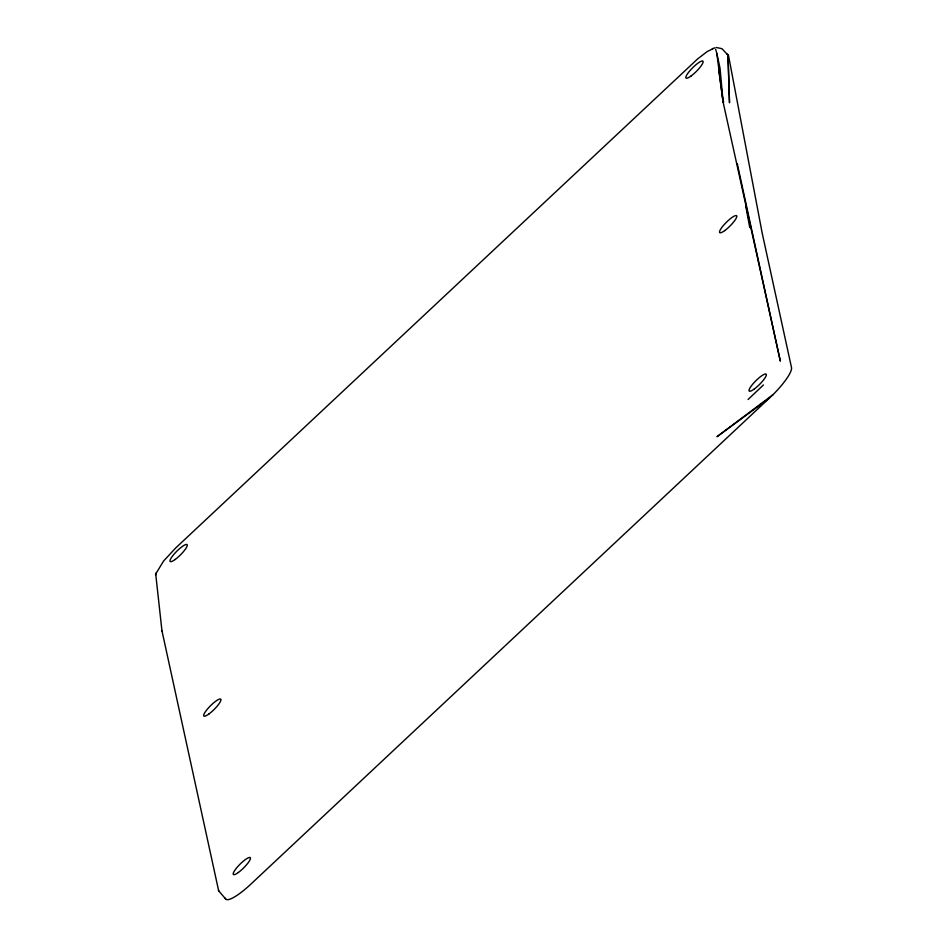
<?xml version="1.0" encoding="UTF-8"?>
<svg xmlns="http://www.w3.org/2000/svg" width="947" height="947" viewBox="0 0 947 947"><rect width="100%" height="100%" fill="white"/><g stroke="black" fill="none" stroke-linecap="round" stroke-linejoin="round"><path stroke-width="1.42" d="M155.77 574.509L161.949 630.738L218.662 890.796L225.848 899.212M156.137 573.255L163.594 561.015L175.787 547.875L697.548 58.998L707.231 51.529L714.949 47.764M155.58 575.208L156.326 572.604M225.279 898.194A33.015 7.174 -44.9 0 0 250.943 884.072L773.143 394.556A33.015 7.174 -44.9 0 0 783.122 383.428L785.785 379.925A33.015 7.174 -44.9 0 0 791.503 367.543L762.181 233.069L728.539 55.66L721.922 48.676L716.346 47.492M748.047 399.504L763.448 384.956M723.792 101.791L723.117 102.181L720.063 68.373L716.832 53.446L723.117 102.181L780.328 361.127L737.299 163.748M773.143 394.556L716.974 436.721L769.426 398.154M712.322 48.723L712.925 48.427M728.042 55.684L729.51 102.738L727.959 54.642A33.015 7.174 -44.9 0 0 726.811 54.204M715.601 49.244L716.701 52.854M161.949 630.738L162.115 631.471M218.497 890.062L218.662 890.796M745.774 206.197L749.74 227.517M718.714 69.652L723.117 102.181M691.038 76.02A11.968 2.604 -44.9 0 0 703.088 61.389A11.968 2.604 -44.9 0 0 689.274 71.451A11.968 2.604 -44.9 0 0 691.038 76.02M754.25 389.028A11.968 2.604 -44.9 0 0 766.301 374.396A11.968 2.604 -44.9 0 0 752.486 384.446A11.968 2.604 -44.9 0 0 754.25 389.028M238.395 872.471A11.968 2.604 -44.9 0 0 250.434 857.84A11.968 2.604 -44.9 0 0 236.632 867.902A11.968 2.604 -44.9 0 0 238.395 872.471M175.183 559.476A11.968 2.604 -44.9 0 0 187.222 544.845A11.968 2.604 -44.9 0 0 173.419 554.906A11.968 2.604 -44.9 0 0 175.183 559.476M724.739 230.583A11.968 2.604 -44.9 0 0 736.778 215.952A11.968 2.604 -44.9 0 0 722.975 226.002A11.968 2.604 -44.9 0 0 724.739 230.583M208.873 714.026A11.968 2.604 -44.9 0 0 220.923 699.395A11.968 2.604 -44.9 0 0 207.109 709.457A11.968 2.604 -44.9 0 0 208.873 714.026"/></g></svg>
